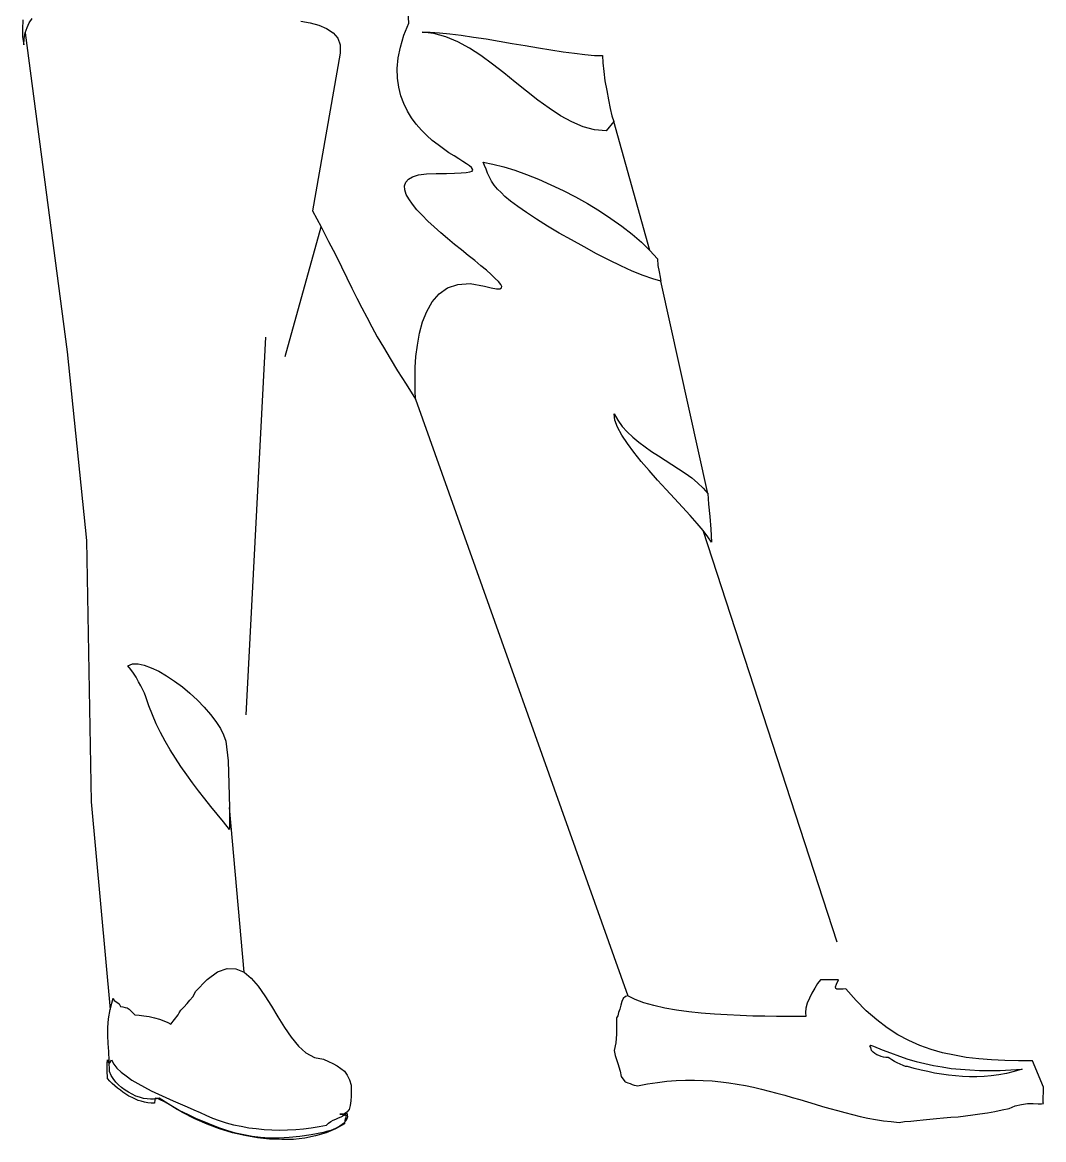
# Model space of a CAD drawing. Header units: millimetres. Extents: x -1620.86 to -1620.03, y 1850.49 to 1852.3.
# Drawn here: x -1620.763 to -1620.032, y 1850.493 to 1851.293 of the extents above; entities that cross this region are included whole.
import ezdxf

# ---------------------------------------------------------------- set-up
doc = ezdxf.new("R2010")
doc.units = ezdxf.units.MM
doc.header["$LTSCALE"] = 10
doc.layers.add('Humanos', color=2, linetype='Continuous')

msp = doc.modelspace()

# ---------------------------------------------------------------- linework, layer by layer
at = {"layer": 'Humanos'}
for p, q in [((-1620.57529, 1851.05407), (-1620.5495, 1851.14693)), ((-1620.60303, 1850.7976), (-1620.58916, 1851.06793)), ((-1620.48183, 1851.02368), (-1620.33006, 1850.59643)), ((-1620.60468, 1850.61329), (-1620.61509, 1850.73115))]:
    msp.add_line(p, q, dxfattribs=at)
for points in [[(-1620.56408, 1851.29435), (-1620.55742, 1851.2931), (-1620.55117, 1851.29144), (-1620.54555, 1851.28894), (-1620.54076, 1851.28581), (-1620.53743, 1851.28206), (-1620.53576, 1851.27728), (-1620.53576, 1851.27144), (-1620.55554, 1851.15839), (-1620.5495, 1851.14693), (-1620.54409, 1851.13653), (-1620.5393, 1851.12715), (-1620.53493, 1851.11841), (-1620.53097, 1851.1105), (-1620.52743, 1851.10301), (-1620.52389, 1851.09593), (-1620.52035, 1851.08905), (-1620.51681, 1851.08219), (-1620.51327, 1851.07531), (-1620.50932, 1851.06823), (-1620.50495, 1851.06074), (-1620.50016, 1851.05262), (-1620.49475, 1851.04387), (-1620.48871, 1851.0343), (-1620.48183, 1851.02368), (-1620.48183, 1851.02493), (-1620.48205, 1851.02805), (-1620.48205, 1851.03284), (-1620.48225, 1851.03909), (-1620.48205, 1851.04617), (-1620.48163, 1851.05407), (-1620.48059, 1851.06219), (-1620.47913, 1851.07073), (-1620.47684, 1851.07885), (-1620.47393, 1851.08635), (-1620.46997, 1851.09322), (-1620.46497, 1851.09905), (-1620.45893, 1851.10321), (-1620.45166, 1851.10571), (-1620.4427, 1851.10633), (-1620.4325, 1851.10447), (-1620.42771, 1851.10321), (-1620.42396, 1851.10259), (-1620.42167, 1851.10259), (-1620.42042, 1851.10321), (-1620.42022, 1851.10425), (-1620.42084, 1851.10571), (-1620.4225, 1851.10779), (-1620.4248, 1851.11009), (-1620.42771, 1851.11279), (-1620.43104, 1851.11591), (-1620.4352, 1851.11903), (-1620.43936, 1851.12279), (-1620.44416, 1851.12653), (-1620.44894, 1851.13049), (-1620.45394, 1851.13445), (-1620.45893, 1851.13861), (-1620.46372, 1851.14277), (-1620.46851, 1851.14693), (-1620.47309, 1851.15111), (-1620.47725, 1851.15527), (-1620.481, 1851.15923), (-1620.48413, 1851.16318), (-1620.48663, 1851.16693), (-1620.4885, 1851.17025), (-1620.48954, 1851.17338), (-1620.48975, 1851.17629), (-1620.48891, 1851.179), (-1620.48704, 1851.18109), (-1620.48413, 1851.18275), (-1620.47975, 1851.18421), (-1620.47413, 1851.18504), (-1620.46705, 1851.18525), (-1620.45977, 1851.18525), (-1620.45394, 1851.18545), (-1620.44936, 1851.18567), (-1620.44562, 1851.18587), (-1620.44312, 1851.18629), (-1620.44145, 1851.18691), (-1620.44082, 1851.18754), (-1620.44104, 1851.18837), (-1620.44186, 1851.18941), (-1620.44332, 1851.19066), (-1620.4454, 1851.19212), (-1620.44812, 1851.19379), (-1620.45102, 1851.19566), (-1620.45436, 1851.19774), (-1620.4581, 1851.20003), (-1620.46185, 1851.20274), (-1620.46581, 1851.20565), (-1620.46997, 1851.20877), (-1620.47393, 1851.21231), (-1620.47767, 1851.21627), (-1620.48142, 1851.22043), (-1620.48475, 1851.22502), (-1620.48767, 1851.2298), (-1620.49037, 1851.23522), (-1620.49245, 1851.24084), (-1620.49391, 1851.24688), (-1620.49475, 1851.25354), (-1620.49495, 1851.26041), (-1620.49433, 1851.26791), (-1620.49266, 1851.27561), (-1620.49017, 1851.28415), (-1620.48663, 1851.29289), (-1620.48933, 1851.33599)], [(-1620.76292, 1851.29518), (-1620.76313, 1851.28852), (-1620.76333, 1851.28332), (-1620.76229, 1851.27728), (-1620.76208, 1851.28186), (-1620.76125, 1851.28602), (-1620.76, 1851.28977), (-1620.75834, 1851.2931), (-1620.75625, 1851.29622)], [(-1620.76125, 1851.28602), (-1620.73132, 1851.05754), (-1620.71745, 1850.92237), (-1620.71398, 1850.73522), (-1620.70046, 1850.58665)], [(-1620.47725, 1851.28644), (-1620.47143, 1851.28644), (-1620.46476, 1851.28602), (-1620.45727, 1851.28519), (-1620.44916, 1851.28415), (-1620.44041, 1851.2829), (-1620.43146, 1851.28165), (-1620.42208, 1851.27998), (-1620.41272, 1851.27832), (-1620.40335, 1851.27686), (-1620.39398, 1851.2752), (-1620.38502, 1851.27374), (-1620.37628, 1851.27228), (-1620.36816, 1851.27124), (-1620.36066, 1851.2704), (-1620.35379, 1851.26978), (-1620.34796, 1851.26957), (-1620.34776, 1851.26437), (-1620.34713, 1851.25812), (-1620.3463, 1851.25146), (-1620.34505, 1851.24459), (-1620.3438, 1851.23792), (-1620.34255, 1851.23168), (-1620.3413, 1851.22647), (-1620.34005, 1851.22231), (-1620.34547, 1851.21565), (-1620.35379, 1851.21648), (-1620.36192, 1851.21856), (-1620.37004, 1851.2221), (-1620.37816, 1851.22647), (-1620.38628, 1851.23189), (-1620.3944, 1851.23772), (-1620.40252, 1851.24417), (-1620.41064, 1851.25062), (-1620.41876, 1851.25729), (-1620.42688, 1851.26354), (-1620.4352, 1851.26957), (-1620.44332, 1851.27498), (-1620.45166, 1851.27956), (-1620.46018, 1851.2831), (-1620.46872, 1851.2854), (-1620.47725, 1851.28644)], [(-1620.31423, 1851.13007), (-1620.34005, 1851.22231)], [(-1620.43354, 1851.19337), (-1620.42646, 1851.19191), (-1620.41876, 1851.19004), (-1620.41084, 1851.18754), (-1620.40252, 1851.18441), (-1620.39377, 1851.18109), (-1620.38502, 1851.17713), (-1620.37628, 1851.17297), (-1620.36733, 1851.16839), (-1620.35879, 1851.16359), (-1620.35025, 1851.15839), (-1620.34213, 1851.15297), (-1620.33422, 1851.14757), (-1620.32693, 1851.14173), (-1620.32027, 1851.13591), (-1620.31423, 1851.13007), (-1620.30882, 1851.12403), (-1620.30841, 1851.11925), (-1620.30757, 1851.11487), (-1620.30674, 1851.11091), (-1620.30632, 1851.10801), (-1620.31215, 1851.10967), (-1620.31902, 1851.11217), (-1620.32673, 1851.11529), (-1620.33485, 1851.11903), (-1620.34338, 1851.1232), (-1620.35234, 1851.12757), (-1620.36129, 1851.13257), (-1620.37024, 1851.13757), (-1620.3792, 1851.14257), (-1620.38752, 1851.14757), (-1620.39523, 1851.15256), (-1620.40252, 1851.15714), (-1620.40876, 1851.16151), (-1620.41396, 1851.16547), (-1620.41792, 1851.1688), (-1620.42063, 1851.17151), (-1620.42334, 1851.17401), (-1620.42562, 1851.17671), (-1620.4275, 1851.17963), (-1620.42896, 1851.18254), (-1620.43042, 1851.18545), (-1620.43146, 1851.18837), (-1620.4325, 1851.19087), (-1620.43354, 1851.19337)], [(-1620.27259, 1850.95601), (-1620.30632, 1851.10801)], [(-1620.27009, 1850.92124), (-1620.27259, 1850.92498), (-1620.27593, 1850.92956), (-1620.28029, 1850.93456), (-1620.28529, 1850.94018), (-1620.29071, 1850.94622), (-1620.29654, 1850.95247), (-1620.30257, 1850.95892), (-1620.30861, 1850.96559), (-1620.31465, 1850.97246), (-1620.32048, 1850.97891), (-1620.32569, 1850.98558), (-1620.33027, 1850.99182), (-1620.33422, 1850.99786), (-1620.33735, 1851.00348), (-1620.33922, 1851.00848), (-1620.33984, 1851.01306), (-1620.33714, 1851.00848), (-1620.33401, 1851.00411), (-1620.33047, 1851.00015), (-1620.32631, 1850.9964), (-1620.32215, 1850.99286), (-1620.31757, 1850.98953), (-1620.31299, 1850.9862), (-1620.30799, 1850.98308), (-1620.3032, 1850.97995), (-1620.29841, 1850.97683), (-1620.29362, 1850.97371), (-1620.28883, 1850.97058), (-1620.28425, 1850.96725), (-1620.28009, 1850.96372), (-1620.27613, 1850.95996), (-1620.27259, 1850.95601), (-1620.27217, 1850.9483), (-1620.27135, 1850.93956), (-1620.27051, 1850.93061), (-1620.27009, 1850.92124)], [(-1620.18, 1850.63471), (-1620.27593, 1850.92956)], [(-1620.61509, 1850.71553), (-1620.61946, 1850.72094), (-1620.62384, 1850.72635), (-1620.62842, 1850.73197), (-1620.63278, 1850.73739), (-1620.63716, 1850.74322), (-1620.64153, 1850.74884), (-1620.6457, 1850.75467), (-1620.64986, 1850.7605), (-1620.65382, 1850.76654), (-1620.65756, 1850.77258), (-1620.6611, 1850.77862), (-1620.66444, 1850.78486), (-1620.66756, 1850.79111), (-1620.67026, 1850.79756), (-1620.67276, 1850.80402), (-1620.67484, 1850.81047), (-1620.67588, 1850.81297), (-1620.67714, 1850.81547), (-1620.6786, 1850.81838), (-1620.68026, 1850.8213), (-1620.68192, 1850.82442), (-1620.6838, 1850.82734), (-1620.68567, 1850.83004), (-1620.68776, 1850.83275), (-1620.68442, 1850.834), (-1620.68046, 1850.834), (-1620.6761, 1850.83316), (-1620.6711, 1850.83129), (-1620.66568, 1850.8288), (-1620.66006, 1850.82546), (-1620.65444, 1850.82172), (-1620.64882, 1850.81755), (-1620.6434, 1850.81297), (-1620.63799, 1850.80797), (-1620.6332, 1850.80298), (-1620.62862, 1850.79777), (-1620.62488, 1850.79277), (-1620.62154, 1850.78778), (-1620.61926, 1850.7832), (-1620.6178, 1850.77882), (-1620.61613, 1850.76467), (-1620.6155, 1850.74822), (-1620.61509, 1850.73115), (-1620.61509, 1850.71553)], [(-1620.69838, 1850.59477), (-1620.69754, 1850.59289), (-1620.69566, 1850.59185), (-1620.694, 1850.5906), (-1620.69317, 1850.58873), (-1620.6913, 1850.58852), (-1620.68963, 1850.5881), (-1620.68838, 1850.58769), (-1620.68692, 1850.58685), (-1620.68588, 1850.58581), (-1620.68484, 1850.58477), (-1620.6838, 1850.58373), (-1620.68276, 1850.58269), (-1620.67964, 1850.58248), (-1620.6763, 1850.58207), (-1620.67256, 1850.58144), (-1620.6688, 1850.58061), (-1620.66526, 1850.57957), (-1620.66214, 1850.57853), (-1620.65923, 1850.57728), (-1620.65694, 1850.57603), (-1620.65174, 1850.58269), (-1620.65111, 1850.58415), (-1620.64986, 1850.58602), (-1620.64778, 1850.58831), (-1620.64548, 1850.59081), (-1620.6434, 1850.59331), (-1620.64132, 1850.5956), (-1620.64008, 1850.59768), (-1620.63945, 1850.59935), (-1620.63112, 1850.60809), (-1620.62362, 1850.61351), (-1620.61676, 1850.61601), (-1620.6105, 1850.61579), (-1620.60468, 1850.61329), (-1620.59948, 1850.60893), (-1620.59448, 1850.6033), (-1620.58968, 1850.59643), (-1620.5851, 1850.58894), (-1620.58052, 1850.58123), (-1620.57574, 1850.57374), (-1620.57095, 1850.56666), (-1620.56574, 1850.56041), (-1620.56033, 1850.55542), (-1620.55429, 1850.55229), (-1620.54784, 1850.55104), (-1620.5443, 1850.54938), (-1620.54117, 1850.54792), (-1620.53805, 1850.54625), (-1620.53534, 1850.54438), (-1620.53285, 1850.5423), (-1620.53076, 1850.53959), (-1620.5291, 1850.53626), (-1620.52806, 1850.5323), (-1620.52806, 1850.52856), (-1620.52806, 1850.5246), (-1620.52827, 1850.52106), (-1620.52868, 1850.51773), (-1620.52951, 1850.51502), (-1620.53118, 1850.51294), (-1620.53326, 1850.51169), (-1620.53618, 1850.51169), (-1620.5341, 1850.51128), (-1620.53264, 1850.51107), (-1620.53201, 1850.51086), (-1620.5316, 1850.51065), (-1620.53181, 1850.50982), (-1620.53201, 1850.50878), (-1620.53243, 1850.50711), (-1620.53264, 1850.50461), (-1620.53909, 1850.50107), (-1620.54596, 1850.49816), (-1620.55346, 1850.49608), (-1620.56116, 1850.49441), (-1620.56928, 1850.49358), (-1620.57761, 1850.49337), (-1620.58636, 1850.49378), (-1620.5951, 1850.49462), (-1620.60406, 1850.49628), (-1620.613, 1850.49836), (-1620.62216, 1850.50107), (-1620.63112, 1850.5044), (-1620.63986, 1850.50836), (-1620.64861, 1850.51273), (-1620.65714, 1850.51773), (-1620.66548, 1850.52314), (-1620.66735, 1850.52252), (-1620.66944, 1850.52231), (-1620.67172, 1850.52231), (-1620.67402, 1850.52252), (-1620.67672, 1850.52294), (-1620.67942, 1850.52377), (-1620.68214, 1850.5246), (-1620.68463, 1850.52585), (-1620.68734, 1850.52731), (-1620.68984, 1850.52876), (-1620.69234, 1850.53064), (-1620.69462, 1850.53251), (-1620.6965, 1850.5346), (-1620.69838, 1850.53709), (-1620.69983, 1850.53938), (-1620.70087, 1850.54209), (-1620.70108, 1850.54979), (-1620.7015, 1850.55646), (-1620.70191, 1850.56229), (-1620.70212, 1850.56791), (-1620.70212, 1850.57374), (-1620.7017, 1850.57977), (-1620.70046, 1850.58665), (-1620.69838, 1850.59477)], [(-1620.17911, 1850.60789), (-1620.19201, 1850.60789), (-1620.19409, 1850.60517), (-1620.19618, 1850.60185), (-1620.19826, 1850.59831), (-1620.19993, 1850.59477), (-1620.20159, 1850.59102), (-1620.20263, 1850.58748), (-1620.20285, 1850.58435), (-1620.20243, 1850.58165), (-1620.20867, 1850.58165), (-1620.21575, 1850.58165), (-1620.22345, 1850.58165), (-1620.23179, 1850.58186), (-1620.24053, 1850.58186), (-1620.24949, 1850.58227), (-1620.25885, 1850.58269), (-1620.26801, 1850.58311), (-1620.27738, 1850.58394), (-1620.28633, 1850.58498), (-1620.29508, 1850.58602), (-1620.30341, 1850.58748), (-1620.31132, 1850.58935), (-1620.3184, 1850.59123), (-1620.32465, 1850.59373), (-1620.33006, 1850.59643), (-1620.33172, 1850.59581), (-1620.33318, 1850.59435), (-1620.33422, 1850.59227), (-1620.33506, 1850.58956), (-1620.33568, 1850.58685), (-1620.33651, 1850.58435), (-1620.33714, 1850.58207), (-1620.33797, 1850.58061), (-1620.33797, 1850.57499), (-1620.33797, 1850.56895), (-1620.33859, 1850.5627), (-1620.33984, 1850.55729), (-1620.33901, 1850.55354), (-1620.33714, 1850.54792), (-1620.33547, 1850.5423), (-1620.33464, 1850.53855), (-1620.33214, 1850.53501), (-1620.33193, 1850.5348), (-1620.3311, 1850.5346), (-1620.32985, 1850.53397), (-1620.32839, 1850.53355), (-1620.32693, 1850.53293), (-1620.32548, 1850.5323), (-1620.32402, 1850.5321), (-1620.32298, 1850.53189), (-1620.3159, 1850.53334), (-1620.30882, 1850.53439), (-1620.30195, 1850.53522), (-1620.29529, 1850.53564), (-1620.28863, 1850.53605), (-1620.28217, 1850.53605), (-1620.27593, 1850.53584), (-1620.26968, 1850.53543), (-1620.26343, 1850.5348), (-1620.25761, 1850.53397), (-1620.25157, 1850.53314), (-1620.24573, 1850.5321), (-1620.24011, 1850.53085), (-1620.23429, 1850.5296), (-1620.22887, 1850.52814), (-1620.22325, 1850.52668), (-1620.21763, 1850.52522), (-1620.21221, 1850.52356), (-1620.20679, 1850.5221), (-1620.20139, 1850.52044), (-1620.19597, 1850.51877), (-1620.19056, 1850.5171), (-1620.18535, 1850.51565), (-1620.17994, 1850.51419), (-1620.17453, 1850.51273), (-1620.16911, 1850.51128), (-1620.1637, 1850.51002), (-1620.15808, 1850.50878), (-1620.15267, 1850.50774), (-1620.14704, 1850.5069), (-1620.14142, 1850.50628), (-1620.1358, 1850.50566), (-1620.13184, 1850.50628), (-1620.12747, 1850.5067), (-1620.1231, 1850.50711), (-1620.11852, 1850.50753), (-1620.11373, 1850.50815), (-1620.10894, 1850.50857), (-1620.10394, 1850.50898), (-1620.09874, 1850.5094), (-1620.09353, 1850.50982), (-1620.08833, 1850.51044), (-1620.08312, 1850.51107), (-1620.07792, 1850.5119), (-1620.0725, 1850.51252), (-1620.0673, 1850.51356), (-1620.0621, 1850.5146), (-1620.05689, 1850.51565), (-1620.05272, 1850.51752), (-1620.04814, 1850.51856), (-1620.04377, 1850.51919), (-1620.03982, 1850.51919), (-1620.03628, 1850.51898), (-1620.03378, 1850.51898), (-1620.03252, 1850.51919), (-1620.03274, 1850.52002), (-1620.03232, 1850.53085), (-1620.04023, 1850.54979), (-1620.05022, 1850.54979), (-1620.06001, 1850.55), (-1620.06959, 1850.55042), (-1620.07875, 1850.55125), (-1620.0877, 1850.55229), (-1620.09624, 1850.55375), (-1620.10478, 1850.55562), (-1620.1129, 1850.55791), (-1620.12102, 1850.56083), (-1620.12893, 1850.56437), (-1620.13663, 1850.56853), (-1620.14433, 1850.57332), (-1620.15183, 1850.57915), (-1620.15933, 1850.58561), (-1620.16661, 1850.5931), (-1620.1739, 1850.60143), (-1620.17577, 1850.60122), (-1620.17765, 1850.60101), (-1620.17911, 1850.60101), (-1620.18035, 1850.60101), (-1620.18098, 1850.60164), (-1620.18119, 1850.60289), (-1620.18057, 1850.60476), (-1620.17911, 1850.60789)], [(-1620.15412, 1850.56041), (-1620.14787, 1850.55771), (-1620.14184, 1850.55542), (-1620.13559, 1850.55312), (-1620.12955, 1850.55104), (-1620.12351, 1850.54938), (-1620.11727, 1850.54792), (-1620.11123, 1850.54646), (-1620.10498, 1850.54542), (-1620.09853, 1850.54438), (-1620.09187, 1850.54376), (-1620.0852, 1850.54334), (-1620.07834, 1850.54292), (-1620.07104, 1850.54292), (-1620.06355, 1850.54292), (-1620.05585, 1850.54334), (-1620.04772, 1850.54376), (-1620.05335, 1850.54209), (-1620.05897, 1850.54084), (-1620.06438, 1850.5398), (-1620.0698, 1850.53897), (-1620.075, 1850.53855), (-1620.08021, 1850.53834), (-1620.08541, 1850.53834), (-1620.09041, 1850.53855), (-1620.09541, 1850.53897), (-1620.1004, 1850.53959), (-1620.1054, 1850.54022), (-1620.1104, 1850.54105), (-1620.11519, 1850.54209), (-1620.11998, 1850.54313), (-1620.12497, 1850.54438), (-1620.12976, 1850.54563), (-1620.13122, 1850.54584), (-1620.13288, 1850.54646), (-1620.13497, 1850.5473), (-1620.13705, 1850.54834), (-1620.13913, 1850.54938), (-1620.14101, 1850.55042), (-1620.14246, 1850.55146), (-1620.1435, 1850.55229), (-1620.14517, 1850.55229), (-1620.14683, 1850.5525), (-1620.1485, 1850.55292), (-1620.15017, 1850.55354), (-1620.15162, 1850.55417), (-1620.15308, 1850.555), (-1620.15433, 1850.55604), (-1620.15558, 1850.55729), (-1620.15599, 1850.55937), (-1620.15662, 1850.56062), (-1620.1562, 1850.56104), (-1620.15412, 1850.56041)], [(-1620.69962, 1850.55042), (-1620.69796, 1850.5475), (-1620.69566, 1850.54459), (-1620.69254, 1850.54167), (-1620.689, 1850.53897), (-1620.68504, 1850.53605), (-1620.68068, 1850.53355), (-1620.67588, 1850.53085), (-1620.6711, 1850.52835), (-1620.6659, 1850.52585), (-1620.66068, 1850.52356), (-1620.65548, 1850.52127), (-1620.65028, 1850.51898), (-1620.64528, 1850.5169), (-1620.64049, 1850.51482), (-1620.63612, 1850.51273), (-1620.63196, 1850.51086), (-1620.62716, 1850.50878), (-1620.62238, 1850.50711), (-1620.61738, 1850.50544), (-1620.61218, 1850.50399), (-1620.60676, 1850.50294), (-1620.60134, 1850.5019), (-1620.59594, 1850.50128), (-1620.59031, 1850.50066), (-1620.58469, 1850.50045), (-1620.57907, 1850.50024), (-1620.57345, 1850.50045), (-1620.56762, 1850.50066), (-1620.562, 1850.50107), (-1620.55658, 1850.5019), (-1620.55096, 1850.50274), (-1620.54555, 1850.50378), (-1620.54409, 1850.50524), (-1620.54242, 1850.50628), (-1620.54076, 1850.50732), (-1620.53888, 1850.50815), (-1620.53701, 1850.50898), (-1620.53514, 1850.50982), (-1620.53305, 1850.51086), (-1620.53097, 1850.51232), (-1620.53056, 1850.50961), (-1620.5316, 1850.50711), (-1620.53347, 1850.50482), (-1620.53618, 1850.50294), (-1620.5393, 1850.50128), (-1620.54263, 1850.50003), (-1620.54555, 1850.4992), (-1620.54784, 1850.49858), (-1620.55658, 1850.49691), (-1620.5647, 1850.49566), (-1620.5724, 1850.49482), (-1620.57948, 1850.49441), (-1620.58636, 1850.49441), (-1620.59281, 1850.49482), (-1620.59885, 1850.49566), (-1620.60488, 1850.4967), (-1620.61072, 1850.49795), (-1620.61634, 1850.49962), (-1620.62196, 1850.50149), (-1620.62758, 1850.50378), (-1620.6332, 1850.50607), (-1620.63904, 1850.50857), (-1620.64486, 1850.51128), (-1620.65111, 1850.51419), (-1620.65256, 1850.51502), (-1620.65444, 1850.51627), (-1620.65694, 1850.51773), (-1620.65944, 1850.51919), (-1620.66214, 1850.52064), (-1620.66464, 1850.52189), (-1620.66652, 1850.52273), (-1620.66798, 1850.52314), (-1620.66818, 1850.52252), (-1620.66839, 1850.52252), (-1620.6686, 1850.52189), (-1620.6688, 1850.5194), (-1620.6711, 1850.5194), (-1620.6736, 1850.51981), (-1620.67588, 1850.52023), (-1620.67818, 1850.52085), (-1620.68046, 1850.52148), (-1620.68276, 1850.52252), (-1620.68484, 1850.52356), (-1620.68713, 1850.5246), (-1620.68921, 1850.52585), (-1620.6913, 1850.52731), (-1620.69317, 1850.52876), (-1620.69525, 1850.53022), (-1620.69712, 1850.53189), (-1620.699, 1850.53355), (-1620.70066, 1850.53522), (-1620.70233, 1850.53709), (-1620.70274, 1850.54313), (-1620.70254, 1850.54605), (-1620.70254, 1850.54792), (-1620.70233, 1850.55042), (-1620.70212, 1850.54917), (-1620.7015, 1850.54834), (-1620.70066, 1850.54834), (-1620.69962, 1850.55042)]]:
    msp.add_lwpolyline(points, dxfattribs=at)

doc.saveas('drawing.dxf')
